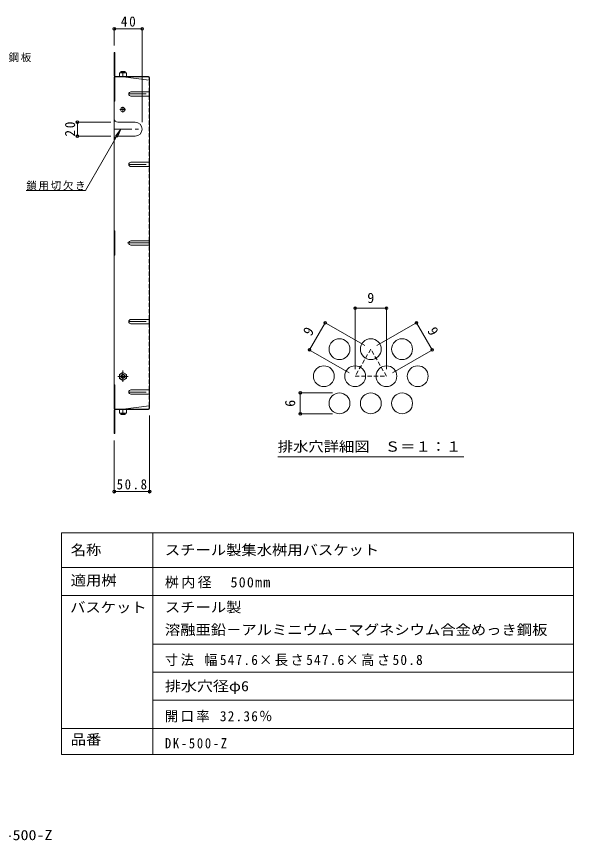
# Model space of a CAD drawing. Units: millimetres at full size, sheet at 1:5, with parts at other scales. Extents: x -898 to 946, y -664 to 545.
# Drawn here: x 145 to 946, y -664 to 522 of the extents above; entities that cross this region are included whole.
import ezdxf
from ezdxf.enums import TextEntityAlignment as Align

# ---------------------------------------------------------------- set-up
doc = ezdxf.new("R2010")
doc.units = ezdxf.units.MM
doc.header["$LTSCALE"] = 5
doc.header["$PDMODE"] = 32
doc.header["$PDSIZE"] = 4
for name, pattern in [('CHAIN1', [8, 5, -1, 1, -1]), ('CHAIN2', [12, 9, -1, 1, -1]), ('DASHED1', [1.8, 1.2, -0.6])]:
    doc.linetypes.add(name, pattern=pattern)
for name, color, linetype, lineweight in [('0-0_通り芯', 2, 'Continuous', 9), ('0-1_躯体', 3, 'Continuous', 9), ('0-4_その他', 7, 'Continuous', 9), ('0-5_寸法', 7, 'Continuous', 9), ('0-7', 2, 'Continuous', 9), ('0-B', 2, 'Continuous', 9), ('0-D', 2, 'CHAIN1', 9), ('F-4_F-4ﾚｲﾔ', 7, 'Continuous', 9), ('F-6_F-6ﾚｲﾔ', 2, 'Continuous', 9), ('F-7_F-7ﾚｲﾔ', 2, 'Continuous', 9), ('F-F_F-Fﾚｲﾔ', 2, 'Continuous', 9)]:
    doc.layers.add(name, color=color, linetype=linetype, lineweight=lineweight)
doc.layers.add('F-5_F-5ﾚｲﾔ', color=2, linetype='Continuous')
doc.styles.add('ＭＳ ゴシック', font='')
doc.styles.get('ＭＳ ゴシック').set_extended_font_data('MS Gothic')

msp = doc.modelspace()

# ---------------------------------------------------------------- linework, layer by layer
at = {"layer": '0-0_通り芯', "linetype": 'CHAIN1'}
for p, q in [((306.514, 411.048), (336.514, 411.048)), ((297.814, 384.605), (297.814, 392.605)), ((301.814, 388.605), (293.814, 388.605)), ((285.714, 360.385), (325.714, 360.385)), ((306.514, 309.723), (336.514, 309.723)), ((306.514, 83.69), (336.514, 83.69)), ((306.514, -17.635), (336.514, -17.635))]:
    msp.add_line(p, q, dxfattribs=at)
at = {"layer": '0-0_通り芯'}
for p, q in [((309.514, 414.048), (335.714, 414.048)), ((335.714, 414.048), (336.514, 414.048)), ((290.714, 370.385), (315.714, 370.385)), ((290.714, 350.385), (315.714, 350.385)), ((309.514, 312.723), (335.714, 312.723)), ((335.714, 312.723), (336.514, 312.723)), ((309.514, 306.723), (335.714, 306.723)), ((335.714, 306.723), (336.514, 306.723)), ((309.514, 199.705), (335.714, 199.705)), ((309.514, 193.705), (335.714, 193.705)), ((335.714, 199.705), (336.514, 199.705)), ((335.714, 193.705), (336.514, 193.705)), ((309.514, 86.69), (335.714, 86.69)), ((335.314, 86.69), (336.514, 86.69)), ((309.514, 80.69), (335.714, 80.69)), ((335.714, 80.69), (336.514, 80.69)), ((309.514, -14.635), (335.714, -14.635)), ((309.514, -20.635), (335.714, -20.635)), ((335.714, -14.635), (336.514, -14.635)), ((335.714, -20.635), (336.514, -20.635))]:
    msp.add_line(p, q, dxfattribs=at)
msp.add_lwpolyline([(309.514, 408.048), (335.714, 408.048), (336.514, 408.048)], dxfattribs=at)
msp.add_circle((297.814, 388.605), 3.1, dxfattribs=at)
for centre, radius, start, end in [((309.514, 411.048), 3, 90, 270), ((290.714, 375.385), 5, 180, 270), ((315.714, 360.385), 10, 270, 90), ((290.714, 345.385), 5, 90, 180), ((309.514, 309.723), 3, 90, 270), ((309.514, 196.705), 3, 90, 270), ((309.514, 83.69), 3, 90, 270), ((309.514, -17.635), 3, 90, 270)]:
    msp.add_arc(centre, radius, start, end, dxfattribs=at)
at = {"layer": '0-1_躯体'}
for p, q in [((295.214, 443.005), (295.714, 443.505)), ((295.214, 441.305), (295.214, 443.005)), ((301.214, 443.005), (295.214, 443.005)), ((300.714, 443.505), (295.714, 443.505)), ((301.214, 443.005), (300.714, 443.505)), ((301.214, 441.305), (301.214, 443.005)), ((295.214, -47.895), (295.214, -49.595)), ((301.214, -49.595), (295.214, -49.595)), ((295.214, -49.595), (295.714, -50.095)), ((300.714, -50.095), (295.714, -50.095)), ((301.214, -49.595), (300.714, -50.095)), ((301.214, -47.895), (301.214, -49.595))]:
    msp.add_line(p, q, dxfattribs=at)
at = {"layer": '0-4_その他'}
for p, q in [((285.714, 506.224), (285.714, 480.509)), ((285.714, 504.724), (325.714, 504.724)), ((325.714, 506.224), (325.714, 370.385)), ((231.132, 370.385), (280.714, 370.385)), ((232.632, 350.385), (232.632, 370.385)), ((231.132, 350.385), (280.714, 350.385)), ((336.514, -162.38), (336.514, -51.298)), ((285.714, -162.38), (285.714, -87.098)), ((285.714, -160.88), (336.514, -160.88))]:
    msp.add_line(p, q, dxfattribs=at)
for p in [(285.714, 504.724), (325.714, 504.724), (232.632, 370.385), (232.632, 350.385), (285.714, -160.88), (336.514, -160.88)]:
    msp.add_point(p, dxfattribs=at)
at = {"layer": '0-5_寸法'}
for p, q in [((295.019, 360.305), (287.41, 350.388)), ((244.232, 272.339), (159.232, 272.339))]:
    msp.add_line(p, q, dxfattribs=at)
msp.add_lwpolyline([(244.232, 272.339), (295.019, 360.305), (290.236, 348.757)], dxfattribs=at)
at = {"layer": '0-7'}
for p, q in [((285.714, 470.509), (286.514, 470.509)), ((285.714, 437.109), (285.714, 470.509)), ((286.514, 436.975), (286.514, 470.509)), ((285.714, 445.509), (286.514, 445.509)), ((285.714, 435.509), (285.714, 196.706)), ((286.514, 435.509), (286.514, 400.504)), ((287.18, 436.309), (334.914, 436.309)), ((287.314, 435.509), (335.047, 435.509)), ((298.714, 435.505), (335.714, 430.893)), ((335.714, 434.842), (335.714, 430.893)), ((336.514, 434.709), (336.514, 196.706)), ((335.714, 408.048), (335.714, 414.048)), ((285.714, 400.504), (286.514, 400.504)), ((335.714, 306.723), (335.714, 312.723)), ((285.714, 214.209), (286.514, 214.209)), ((285.714, 196.706), (285.714, -42.098)), ((335.714, 193.705), (335.714, 199.705)), ((336.514, -41.298), (336.514, 196.706)), ((335.714, 80.69), (335.714, 86.69)), ((285.714, -7.094), (286.514, -7.094)), ((286.514, -42.098), (286.514, -7.094)), ((335.714, -20.635), (335.714, -14.635)), ((285.714, -42.098), (286.514, -42.098)), ((286.514, -42.098), (287.314, -42.098)), ((286.514, -43.565), (286.514, -77.098)), ((287.18, -42.898), (334.914, -42.898)), ((287.314, -42.098), (335.047, -42.098)), ((298.714, -42.095), (335.714, -37.483)), ((335.714, -41.431), (335.714, -37.483)), ((285.714, -52.098), (286.514, -52.098))]:
    msp.add_line(p, q, dxfattribs=at)
at = {"layer": '0-7', "linetype": 'DASHED1'}
for p, q in [((335.714, 414.048), (335.714, 430.893)), ((335.714, 312.723), (335.714, 408.048)), ((335.714, 199.705), (335.714, 306.723)), ((335.714, 86.69), (335.714, 193.705)), ((335.714, -14.635), (335.714, 80.69)), ((335.714, -37.483), (335.714, -20.635))]:
    msp.add_line(p, q, dxfattribs=at)
at = {"layer": '0-7', "linetype": 'CHAIN2'}
msp.add_line((304.826, 196.706), (336.514, 196.706), dxfattribs=at)
at = {"layer": '0-7'}
for points in [[(285.714, 435.509), (286.514, 435.509), (287.314, 435.509)], [(285.714, 179.208), (286.514, 179.208), (286.514, 214.209)], [(285.714, -43.698), (285.714, -77.098), (286.514, -77.098)]]:
    msp.add_lwpolyline(points, dxfattribs=at)
for centre, radius, start, end in [((287.314, 437.109), 1.6, 180, 270), ((287.18, 436.975), 0.667, 180, 270), ((334.914, 434.709), 1.6, 0, 90), ((335.047, 434.842), 0.667, 0, 90), ((335.714, 431.693), 0.8, 270, 0), ((287.314, -43.698), 1.6, 90, 180), ((287.18, -43.565), 0.667, 90, 180), ((334.914, -41.298), 1.6, 270, 0), ((335.047, -41.431), 0.667, 270, 0), ((335.714, -38.283), 0.8, 0, 90)]:
    msp.add_arc(centre, radius, start, end, dxfattribs=at)
at = {"layer": '0-B'}
for p, q in [((303.214, 441.305), (293.214, 441.305)), ((293.214, 436.305), (293.214, 441.305)), ((298.214, 436.305), (298.214, 440.872)), ((303.214, 436.305), (303.214, 441.305)), ((303.214, 436.305), (293.214, 436.305)), ((298.214, 10.652), (293.214, 7.765)), ((293.214, 7.765), (293.214, 2.039)), ((298.214, -0.848), (293.214, 2.039)), ((298.214, -0.848), (303.214, 2.039)), ((303.214, -42.895), (293.214, -42.895)), ((293.214, -42.895), (293.214, -47.895)), ((298.214, -42.895), (298.214, -47.462)), ((303.214, -42.895), (303.214, -47.895)), ((303.214, -47.895), (293.214, -47.895))]:
    msp.add_line(p, q, dxfattribs=at)
msp.add_lwpolyline([(298.214, 10.652), (303.214, 7.765), (303.214, 2.039)], dxfattribs=at)
for radius in [5, 3, 2.458]:
    msp.add_circle((298.214, 4.902), radius, dxfattribs=at)
for centre, start, end in [((295.714, 433.872), 70.34633, 109.65366), ((300.714, 433.872), 70.34633, 109.65366), ((295.714, -40.461), 250.34634, 289.65367), ((300.714, -40.461), 250.34634, 289.65367)]:
    msp.add_arc(centre, 7.433, start, end, dxfattribs=at)
at = {"layer": '0-D'}
for p, q in [((298.214, 443.992), (298.214, 440.93)), ((298.214, 13.43), (298.214, -3.078)), ((290.744, 4.902), (305.504, 4.902)), ((298.214, -50.581), (298.214, -47.519))]:
    msp.add_line(p, q, dxfattribs=at)
at = {"layer": 'F-4_F-4ﾚｲﾔ'}
for p, q in [((632.032, 104.581), (632.032, 15.108)), ((632.032, 103.081), (677.032, 103.081)), ((677.032, 104.581), (677.032, 15.108)), ((566.379, 43.013), (588.879, 81.985)), ((587.58, 82.735), (645.872, 49.079)), ((721.485, 82.735), (663.193, 49.079)), ((742.686, 43.013), (720.186, 81.985)), ((565.08, 43.763), (623.372, 10.108)), ((743.985, 43.763), (685.693, 10.108)), ((551.681, -18.863), (599.532, -18.863)), ((553.181, -48.863), (553.181, -18.863)), ((551.681, -48.863), (599.532, -48.863))]:
    msp.add_line(p, q, dxfattribs=at)
for p in [(632.032, 103.081), (677.032, 103.081), (588.879, 81.985), (720.186, 81.985), (566.379, 43.013), (742.686, 43.013), (553.181, -18.863), (553.181, -48.863)]:
    msp.add_point(p, dxfattribs=at)
at = {"layer": 'F-6_F-6ﾚｲﾔ', "linetype": 'DASHED1'}
msp.add_lwpolyline([(654.532, 44.079), (632.032, 5.108), (677.032, 5.108)], close=True, dxfattribs=at)
at = {"layer": 'F-6_F-6ﾚｲﾔ'}
for centre in [(609.532, 44.079), (654.532, 44.079), (699.532, 44.079), (587.032, 5.108), (632.032, 5.108), (677.032, 5.108), (722.032, 5.108), (609.532, -33.863), (654.532, -33.863), (699.532, -33.863)]:
    msp.add_circle(centre, 15, dxfattribs=at)
at = {"layer": 'F-7_F-7ﾚｲﾔ', "color": 7}
msp.add_line((520.782, -110.88), (788.282, -110.88), dxfattribs=at)
at = {"layer": 'F-F_F-Fﾚｲﾔ', "color": 7}
for p, q in [((209.743, -220.25), (209.743, -539)), ((209.743, -220.25), (945.993, -220.25)), ((340.993, -220.25), (340.993, -539)), ((945.993, -220.25), (945.993, -539)), ((209.743, -269.75), (945.993, -269.75)), ((209.743, -310.25), (945.993, -310.25)), ((340.993, -380), (945.993, -380)), ((340.993, -420.5), (945.993, -420.5)), ((340.993, -461), (945.993, -461)), ((209.743, -501.5), (945.993, -501.5)), ((209.743, -539), (945.993, -539))]:
    msp.add_line(p, q, dxfattribs=at)

# ---------------------------------------------------------------- texts
at = {"layer": '0-4_その他', "color": 2, "char_height": 14.66, "attachment_point": 7, "style": 'ＭＳ ゴシック'}
for s, insert in [('\\T1.27;\\W0.95;40', (295.089, 507.724)), ('\\T1.28;\\W0.9;50.8', (289.239, -157.88))]:
    msp.add_mtext(s, dxfattribs=dict(at, insert=insert))
at = {"layer": '0-4_その他', "color": 2, "insert": (229.632, 349.76), "char_height": 14.66, "attachment_point": 7, "rotation": 90, "style": 'ＭＳ ゴシック'}
msp.add_mtext('\\T1.27;\\W0.95;20', dxfattribs=at)
at = {"layer": '0-5_寸法', "char_height": 11, "attachment_point": 7, "style": 'ＭＳ ゴシック'}
for s, insert in [('\\T1.17;マグネシウム合金めっき鋼板', (-59.381, 456.871)), ('\\T1.17;鎖用切欠き', (159.232, 272.339))]:
    msp.add_mtext(s, dxfattribs=dict(at, insert=insert))
at = {"layer": 'F-4_F-4ﾚｲﾔ', "color": 2, "style": 'ＭＳ ゴシック'}
msp.add_text('9', height=14.66, dxfattribs=at).set_placement((649.532, 106.081), align=Align.BOTTOM_LEFT)
for s, rotation, p in [('9', 60, (572.531, 59.669)), ('9', 300, (731.534, 68.329)), ('6', 90, (550.181, -38.863))]:
    msp.add_text(s, height=14.66, rotation=rotation, dxfattribs=at).set_placement(p, align=Align.BOTTOM_LEFT)
at = {"layer": 'F-5_F-5ﾚｲﾔ', "style": 'ＭＳ ゴシック', "width": 1.15}
msp.add_text('スチール製集水桝用バスケット（落葉助っ人）\u3000DK-500-Z', height=14.66, dxfattribs=at).set_placement((-400.875, -666.5), align=Align.BOTTOM_LEFT)
at = {"layer": 'F-7_F-7ﾚｲﾔ', "style": 'ＭＳ ゴシック', "width": 1.1}
msp.add_text('排水穴詳細図\u3000Ｓ＝１：１', height=14.66, dxfattribs=at).set_placement((520.782, -107.807), align=Align.BOTTOM_LEFT)
at = {"layer": 'F-F_F-Fﾚｲﾔ', "style": 'ＭＳ ゴシック'}
for s, width, p in [('名称', 1.1, (223.052, -256.5)), ('スチール製集水桝用バスケット', 1.1, (358.493, -256.5)), ('適用桝', 1.1, (223.052, -300.25)), ('バスケット', 1.1, (222.243, -339)), ('スチール製', 1.1, (358.493, -338.75)), ('溶融亜鉛－アルミニウム－マグネシウム合金めっき鋼板', 1.1, (358.493, -371.25)), ('排水穴径φ6', 1.15, (358.493, -452.25)), ('品番', 1.1, (223.052, -529))]:
    msp.add_text(s, height=14.66, dxfattribs=dict(at, width=width)).set_placement(p, align=Align.BOTTOM_LEFT)
at = {"layer": 'F-F_F-Fﾚｲﾔ', "char_height": 14.66, "attachment_point": 7, "style": 'ＭＳ ゴシック'}
for s, insert in [('\\T1.18;桝内径\u3000500mm', (358.493, -300.25)), ('\\T1.19;\\W0.95;寸法\\~幅547.6×長さ547.6×高さ50.8', (358.493, -411.75)), ('\\T1.19;\\W0.95;開口率\\~32.36％', (358.493, -492.75)), ('\\T1.28;\\W0.9;DK-500-Z', (358.493, -530.25))]:
    msp.add_mtext(s, dxfattribs=dict(at, insert=insert))

doc.saveas('drawing.dxf')
